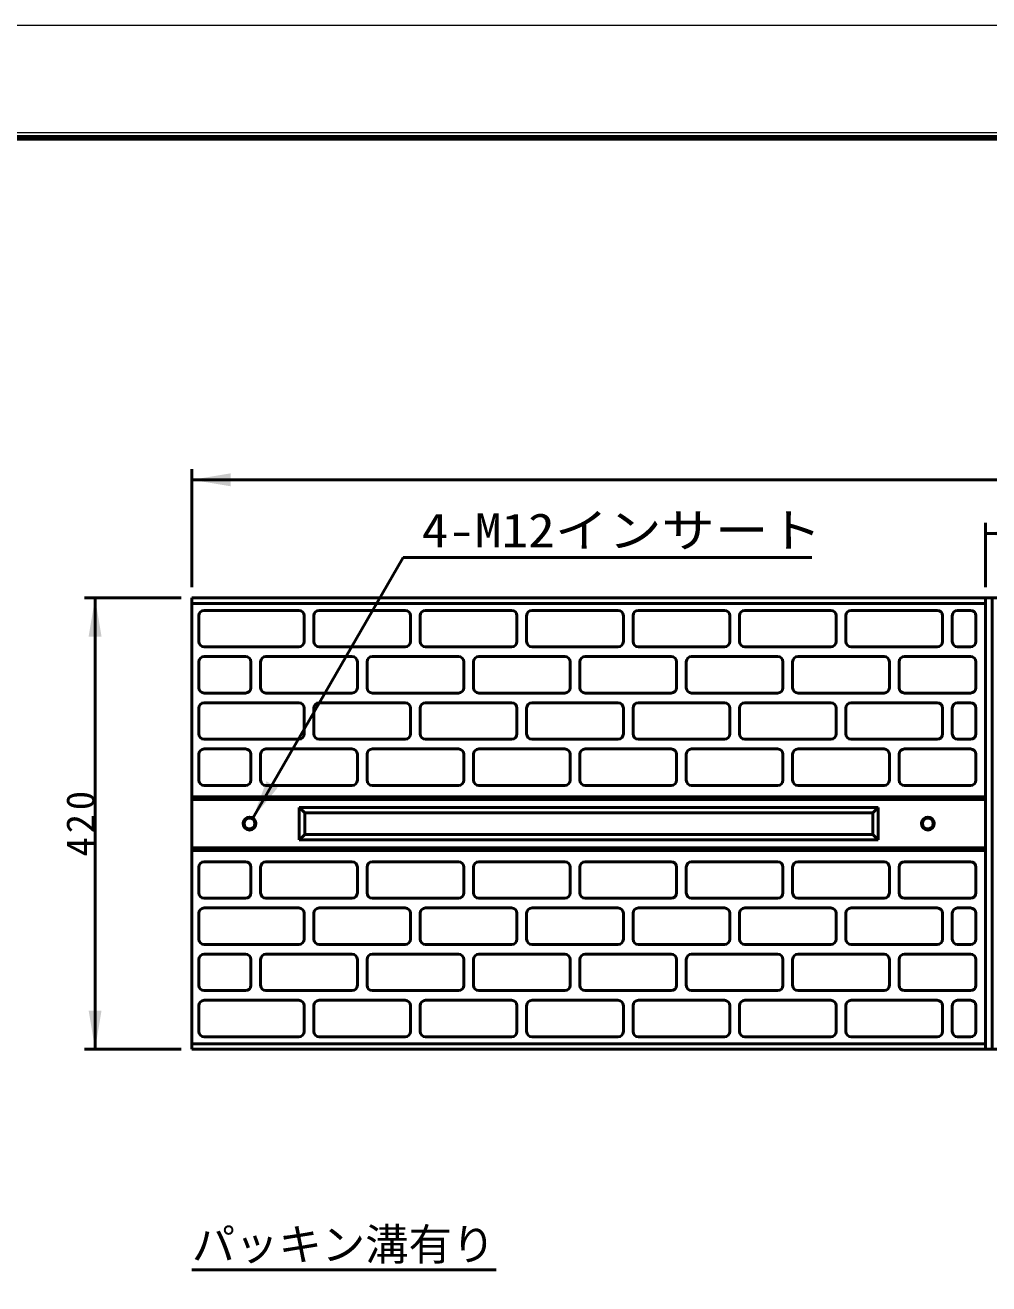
# Model space of a CAD drawing. Units: millimetres, scale not verified. Extents: x -2102 to 2102, y -1485 to 1485.
# Drawn here: x -323 to 573, y 313 to 1485 of the extents above; entities that cross this region are included whole.
import ezdxf
from ezdxf.enums import TextEntityAlignment as Align

# ---------------------------------------------------------------- set-up
doc = ezdxf.new("R2010")
doc.units = ezdxf.units.MM
doc.header["$LTSCALE"] = 5
doc.layers.add('0-0_V-nasSTD', color=7, linetype='Continuous', lineweight=35)
doc.layers.add('0-1_0', color=7, linetype='Continuous', lineweight=50)
doc.styles.add('ＭＳ ゴシック', font='')
doc.styles.get('ＭＳ ゴシック').set_extended_font_data('MS Gothic')

msp = doc.modelspace()

# ---------------------------------------------------------------- linework, layer by layer
at = {"layer": '0-0_V-nasSTD', "lineweight": 18}
for points in [[(-2102.5, -1485), (-2102.5, 1485), (2102.5, 1485), (2102.5, -1485)], [(-2002.5, -1385), (-2002.5, 1385), (2002.5, 1385), (2002.5, -1385)]]:
    msp.add_lwpolyline(points, close=True, dxfattribs=at)
at = {"layer": '0-0_V-nasSTD', "lineweight": 100}
msp.add_lwpolyline([(1997.5, -1380), (1997.5, 1380), (-1997.5, 1380)], dxfattribs=at)
at = {"layer": '0-0_V-nasSTD', "lineweight": 50}
for centre, radius in [((-114.724, 741.841), 6), ((-114.724, 741.841), 5), ((516.376, 741.841), 6), ((516.376, 741.841), 5)]:
    msp.add_circle(centre, radius, dxfattribs=at)
at = {"layer": '0-0_V-nasSTD'}
for points in [[(-168.424, 1061.841), (-132.424, 1055.841), (-132.424, 1067.841)], [(570.076, 1011.841), (606.076, 1005.841), (606.076, 1017.841)], [(-264.424, 915.841), (-258.424, 951.841), (-252.424, 915.841)], [(-111.724, 747.037), (-98.92, 781.214), (-88.528, 775.214)], [(-264.424, 567.841), (-258.424, 531.841), (-252.424, 567.841)]]:
    msp.add_solid(points, dxfattribs=at)
at = {"layer": '0-1_0'}
for p, q in [((-168.424, 961.841), (-168.424, 1071.841)), ((-168.424, 1061.841), (1831.576, 1061.841)), ((570.076, 1021.841), (570.076, 961.841)), ((570.076, 1011.841), (761.076, 1011.841)), ((-111.724, 747.037), (28.276, 989.524)), ((28.276, 989.524), (408.276, 989.524)), ((-178.424, 951.841), (-268.424, 951.841)), ((-258.424, 531.841), (-258.424, 951.841)), ((-168.424, 951.841), (-168.424, 531.841)), ((570.076, 951.841), (-168.424, 951.841)), ((570.076, 531.841), (570.076, 951.841)), ((570.076, 951.841), (1093.076, 951.841)), ((-168.424, 946.841), (570.076, 946.841)), ((-156.924, 940.341), (-68.924, 940.341)), ((-49.924, 940.341), (30.076, 940.341)), ((49.076, 940.341), (129.076, 940.341)), ((148.076, 940.341), (228.076, 940.341)), ((327.076, 940.341), (247.076, 940.341)), ((346.076, 940.341), (426.076, 940.341)), ((445.076, 940.341), (525.076, 940.341)), ((544.076, 940.341), (556.076, 940.341)), ((-161.924, 935.341), (-161.924, 911.341)), ((-63.924, 935.341), (-63.924, 911.341)), ((-54.924, 935.341), (-54.924, 911.341)), ((35.076, 935.341), (35.076, 911.341)), ((44.076, 935.341), (44.076, 911.341)), ((134.076, 935.341), (134.076, 911.341)), ((143.076, 935.341), (143.076, 911.341)), ((233.076, 935.341), (233.076, 911.341)), ((242.076, 935.341), (242.076, 911.341)), ((332.076, 911.341), (332.076, 935.341)), ((341.076, 935.341), (341.076, 911.341)), ((431.076, 935.341), (431.076, 911.341)), ((440.076, 935.341), (440.076, 911.341)), ((530.076, 935.341), (530.076, 911.341)), ((539.076, 935.341), (539.076, 911.341)), ((561.076, 935.341), (561.076, 911.341)), ((-156.924, 906.341), (-68.924, 906.341)), ((30.076, 906.341), (-49.924, 906.341)), ((49.076, 906.341), (129.076, 906.341)), ((228.076, 906.341), (148.076, 906.341)), ((247.076, 906.341), (327.076, 906.341)), ((346.076, 906.341), (426.076, 906.341)), ((445.076, 906.341), (525.076, 906.341)), ((544.076, 906.341), (556.076, 906.341)), ((-161.924, 868.341), (-161.924, 892.341)), ((-156.924, 897.341), (-118.424, 897.341)), ((-113.424, 892.341), (-113.424, 868.341)), ((-104.424, 868.341), (-104.424, 892.341)), ((-99.424, 897.341), (-19.424, 897.341)), ((-14.424, 892.341), (-14.424, 868.341)), ((-5.424, 868.341), (-5.424, 892.341)), ((79.576, 897.341), (-0.424, 897.341)), ((84.576, 868.341), (84.576, 892.341)), ((93.576, 868.341), (93.576, 892.341)), ((98.576, 897.341), (178.576, 897.341)), ((183.576, 892.341), (183.576, 868.341)), ((192.576, 868.341), (192.576, 892.341)), ((197.576, 897.341), (277.576, 897.341)), ((282.576, 892.341), (282.576, 868.341)), ((291.576, 892.341), (291.576, 868.341)), ((296.576, 897.341), (376.576, 897.341)), ((381.576, 892.341), (381.576, 868.341)), ((390.576, 868.341), (390.576, 892.341)), ((395.576, 897.341), (475.576, 897.341)), ((480.576, 892.341), (480.576, 868.341)), ((489.576, 868.341), (489.576, 892.341)), ((494.576, 897.341), (556.076, 897.341)), ((561.076, 892.341), (561.076, 868.341)), ((-118.424, 863.341), (-156.924, 863.341)), ((-99.424, 863.341), (-19.424, 863.341)), ((-0.424, 863.341), (79.576, 863.341)), ((98.576, 863.341), (178.576, 863.341)), ((197.576, 863.341), (277.576, 863.341)), ((296.576, 863.341), (376.576, 863.341)), ((395.576, 863.341), (475.576, 863.341)), ((494.576, 863.341), (556.076, 863.341)), ((-161.924, 849.341), (-161.924, 825.341)), ((-156.924, 854.341), (-68.924, 854.341)), ((-63.924, 849.341), (-63.924, 825.341)), ((-54.924, 849.341), (-54.924, 825.341)), ((-49.924, 854.341), (30.076, 854.341)), ((35.076, 849.341), (35.076, 825.341)), ((44.076, 849.341), (44.076, 825.341)), ((49.076, 854.341), (129.076, 854.341)), ((134.076, 849.341), (134.076, 825.341)), ((143.076, 849.341), (143.076, 825.341)), ((148.076, 854.341), (228.076, 854.341)), ((233.076, 849.341), (233.076, 825.341)), ((242.076, 849.341), (242.076, 825.341)), ((327.076, 854.341), (247.076, 854.341)), ((332.076, 825.341), (332.076, 849.341)), ((341.076, 849.341), (341.076, 825.341)), ((346.076, 854.341), (426.076, 854.341)), ((431.076, 849.341), (431.076, 825.341)), ((440.076, 849.341), (440.076, 825.341)), ((445.076, 854.341), (525.076, 854.341)), ((530.076, 849.341), (530.076, 825.341)), ((539.076, 849.341), (539.076, 825.341)), ((544.076, 854.341), (556.076, 854.341)), ((561.076, 849.341), (561.076, 825.341)), ((-156.924, 820.341), (-68.924, 820.341)), ((30.076, 820.341), (-49.924, 820.341)), ((49.076, 820.341), (129.076, 820.341)), ((228.076, 820.341), (148.076, 820.341)), ((247.076, 820.341), (327.076, 820.341)), ((346.076, 820.341), (426.076, 820.341)), ((445.076, 820.341), (525.076, 820.341)), ((544.076, 820.341), (556.076, 820.341)), ((-156.924, 811.341), (-118.424, 811.341)), ((-99.424, 811.341), (-19.424, 811.341)), ((79.576, 811.341), (-0.424, 811.341)), ((98.576, 811.341), (178.576, 811.341)), ((197.576, 811.341), (277.576, 811.341)), ((296.576, 811.341), (376.576, 811.341)), ((395.576, 811.341), (475.576, 811.341)), ((494.576, 811.341), (556.076, 811.341)), ((-161.924, 782.341), (-161.924, 806.341)), ((-113.424, 806.341), (-113.424, 782.341)), ((-104.424, 782.341), (-104.424, 806.341)), ((-14.424, 806.341), (-14.424, 782.341)), ((-5.424, 782.341), (-5.424, 806.341)), ((84.576, 782.341), (84.576, 806.341)), ((93.576, 782.341), (93.576, 806.341)), ((183.576, 806.341), (183.576, 782.341)), ((192.576, 782.341), (192.576, 806.341)), ((282.576, 806.341), (282.576, 782.341)), ((291.576, 806.341), (291.576, 782.341)), ((381.576, 806.341), (381.576, 782.341)), ((390.576, 782.341), (390.576, 806.341)), ((480.576, 806.341), (480.576, 782.341)), ((489.576, 782.341), (489.576, 806.341)), ((561.076, 806.341), (561.076, 782.341)), ((-118.424, 777.341), (-156.924, 777.341)), ((-99.424, 777.341), (-19.424, 777.341)), ((-0.424, 777.341), (79.576, 777.341)), ((98.576, 777.341), (178.576, 777.341)), ((197.576, 777.341), (277.576, 777.341)), ((296.576, 777.341), (376.576, 777.341)), ((395.576, 777.341), (475.576, 777.341)), ((494.576, 777.341), (556.076, 777.341)), ((570.076, 766.841), (-168.424, 766.841)), ((570.076, 764.341), (-168.424, 764.341)), ((470.076, 756.841), (-68.424, 756.841)), ((-68.424, 726.841), (-68.424, 756.841)), ((-63.424, 751.841), (-68.424, 756.841)), ((465.076, 751.841), (-63.424, 751.841)), ((-63.424, 731.841), (-63.424, 751.841)), ((465.076, 751.841), (470.076, 756.841)), ((465.076, 731.841), (465.076, 751.841)), ((470.076, 726.841), (470.076, 756.841)), ((-63.424, 731.841), (-68.424, 726.841)), ((470.076, 726.841), (-68.424, 726.841)), ((465.076, 731.841), (-63.424, 731.841)), ((465.076, 731.841), (470.076, 726.841)), ((570.076, 719.341), (-168.424, 719.341)), ((570.076, 716.841), (-168.424, 716.841)), ((-118.424, 706.341), (-156.924, 706.341)), ((-99.424, 706.341), (-19.424, 706.341)), ((-0.424, 706.341), (79.576, 706.341)), ((98.576, 706.341), (178.576, 706.341)), ((197.576, 706.341), (277.576, 706.341)), ((296.576, 706.341), (376.576, 706.341)), ((395.576, 706.341), (475.576, 706.341)), ((494.576, 706.341), (556.076, 706.341)), ((-161.924, 701.341), (-161.924, 677.341)), ((-113.424, 677.341), (-113.424, 701.341)), ((-104.424, 701.341), (-104.424, 677.341)), ((-14.424, 677.341), (-14.424, 701.341)), ((-5.424, 701.341), (-5.424, 677.341)), ((84.576, 701.341), (84.576, 677.341)), ((93.576, 701.341), (93.576, 677.341)), ((183.576, 677.341), (183.576, 701.341)), ((192.576, 701.341), (192.576, 677.341)), ((282.576, 677.341), (282.576, 701.341)), ((291.576, 677.341), (291.576, 701.341)), ((381.576, 677.341), (381.576, 701.341)), ((390.576, 701.341), (390.576, 677.341)), ((480.576, 677.341), (480.576, 701.341)), ((489.576, 701.341), (489.576, 677.341)), ((561.076, 677.341), (561.076, 701.341)), ((-156.924, 672.341), (-118.424, 672.341)), ((-99.424, 672.341), (-19.424, 672.341)), ((79.576, 672.341), (-0.424, 672.341)), ((98.576, 672.341), (178.576, 672.341)), ((197.576, 672.341), (277.576, 672.341)), ((296.576, 672.341), (376.576, 672.341)), ((395.576, 672.341), (475.576, 672.341)), ((494.576, 672.341), (556.076, 672.341)), ((-161.924, 634.341), (-161.924, 658.341)), ((-156.924, 663.341), (-68.924, 663.341)), ((-63.924, 634.341), (-63.924, 658.341)), ((-54.924, 634.341), (-54.924, 658.341)), ((30.076, 663.341), (-49.924, 663.341)), ((35.076, 634.341), (35.076, 658.341)), ((44.076, 634.341), (44.076, 658.341)), ((49.076, 663.341), (129.076, 663.341)), ((134.076, 634.341), (134.076, 658.341)), ((143.076, 634.341), (143.076, 658.341)), ((228.076, 663.341), (148.076, 663.341)), ((233.076, 634.341), (233.076, 658.341)), ((242.076, 634.341), (242.076, 658.341)), ((247.076, 663.341), (327.076, 663.341)), ((332.076, 658.341), (332.076, 634.341)), ((341.076, 634.341), (341.076, 658.341)), ((346.076, 663.341), (426.076, 663.341)), ((431.076, 634.341), (431.076, 658.341)), ((440.076, 634.341), (440.076, 658.341)), ((445.076, 663.341), (525.076, 663.341)), ((530.076, 634.341), (530.076, 658.341)), ((539.076, 634.341), (539.076, 658.341)), ((544.076, 663.341), (556.076, 663.341)), ((561.076, 634.341), (561.076, 658.341)), ((-156.924, 629.341), (-68.924, 629.341)), ((-49.924, 629.341), (30.076, 629.341)), ((49.076, 629.341), (129.076, 629.341)), ((148.076, 629.341), (228.076, 629.341)), ((327.076, 629.341), (247.076, 629.341)), ((346.076, 629.341), (426.076, 629.341)), ((445.076, 629.341), (525.076, 629.341)), ((544.076, 629.341), (556.076, 629.341)), ((-161.924, 615.341), (-161.924, 591.341)), ((-118.424, 620.341), (-156.924, 620.341)), ((-113.424, 591.341), (-113.424, 615.341)), ((-104.424, 615.341), (-104.424, 591.341)), ((-99.424, 620.341), (-19.424, 620.341)), ((-14.424, 591.341), (-14.424, 615.341)), ((-5.424, 615.341), (-5.424, 591.341)), ((-0.424, 620.341), (79.576, 620.341)), ((84.576, 615.341), (84.576, 591.341)), ((93.576, 615.341), (93.576, 591.341)), ((98.576, 620.341), (178.576, 620.341)), ((183.576, 591.341), (183.576, 615.341)), ((192.576, 615.341), (192.576, 591.341)), ((197.576, 620.341), (277.576, 620.341)), ((282.576, 591.341), (282.576, 615.341)), ((291.576, 591.341), (291.576, 615.341)), ((296.576, 620.341), (376.576, 620.341)), ((381.576, 591.341), (381.576, 615.341)), ((390.576, 615.341), (390.576, 591.341)), ((395.576, 620.341), (475.576, 620.341)), ((480.576, 591.341), (480.576, 615.341)), ((489.576, 615.341), (489.576, 591.341)), ((494.576, 620.341), (556.076, 620.341)), ((561.076, 591.341), (561.076, 615.341)), ((-156.924, 586.341), (-118.424, 586.341)), ((-99.424, 586.341), (-19.424, 586.341)), ((79.576, 586.341), (-0.424, 586.341)), ((98.576, 586.341), (178.576, 586.341)), ((197.576, 586.341), (277.576, 586.341)), ((296.576, 586.341), (376.576, 586.341)), ((395.576, 586.341), (475.576, 586.341)), ((494.576, 586.341), (556.076, 586.341)), ((-156.924, 577.341), (-68.924, 577.341)), ((30.076, 577.341), (-49.924, 577.341)), ((49.076, 577.341), (129.076, 577.341)), ((228.076, 577.341), (148.076, 577.341)), ((247.076, 577.341), (327.076, 577.341)), ((346.076, 577.341), (426.076, 577.341)), ((445.076, 577.341), (525.076, 577.341)), ((544.076, 577.341), (556.076, 577.341)), ((-161.924, 548.341), (-161.924, 572.341)), ((-63.924, 548.341), (-63.924, 572.341)), ((-54.924, 548.341), (-54.924, 572.341)), ((35.076, 548.341), (35.076, 572.341)), ((44.076, 548.341), (44.076, 572.341)), ((134.076, 548.341), (134.076, 572.341)), ((143.076, 548.341), (143.076, 572.341)), ((233.076, 548.341), (233.076, 572.341)), ((242.076, 548.341), (242.076, 572.341)), ((332.076, 572.341), (332.076, 548.341)), ((341.076, 548.341), (341.076, 572.341)), ((431.076, 548.341), (431.076, 572.341)), ((440.076, 548.341), (440.076, 572.341)), ((530.076, 548.341), (530.076, 572.341)), ((539.076, 548.341), (539.076, 572.341)), ((561.076, 548.341), (561.076, 572.341)), ((-156.924, 543.341), (-68.924, 543.341)), ((-49.924, 543.341), (30.076, 543.341)), ((49.076, 543.341), (129.076, 543.341)), ((148.076, 543.341), (228.076, 543.341)), ((327.076, 543.341), (247.076, 543.341)), ((346.076, 543.341), (426.076, 543.341)), ((445.076, 543.341), (525.076, 543.341)), ((544.076, 543.341), (556.076, 543.341)), ((-178.424, 531.841), (-268.424, 531.841)), ((-168.424, 536.841), (570.076, 536.841)), ((-168.424, 531.841), (570.076, 531.841)), ((576.076, 531.841), (570.076, 531.841)), ((1093.076, 531.841), (570.076, 531.841)), ((-168.424, 326.538), (114.783, 326.538))]:
    msp.add_line(p, q, dxfattribs=at)
msp.add_lwpolyline([(576.076, 531.841), (576.076, 951.841), (570.076, 951.841)], dxfattribs=at)
for centre, start, end in [((-156.924, 935.341), 90, 180), ((-68.924, 935.341), 0, 90), ((-49.924, 935.341), 90, 180), ((30.076, 935.341), 0, 90), ((49.076, 935.341), 90, 180), ((129.076, 935.341), 0, 90), ((148.076, 935.341), 90, 180), ((228.076, 935.341), 0, 90), ((247.076, 935.341), 90, 180), ((327.076, 935.341), 0, 90), ((346.076, 935.341), 90, 180), ((426.076, 935.341), 0, 90), ((445.076, 935.341), 90, 180), ((525.076, 935.341), 0, 90), ((544.076, 935.341), 90, 180), ((556.076, 935.341), 0, 90), ((-156.924, 911.341), 180, 270), ((-68.924, 911.341), 270, 0), ((-49.924, 911.341), 180, 270), ((30.076, 911.341), 270, 0), ((49.076, 911.341), 180, 270), ((129.076, 911.341), 270, 0), ((148.076, 911.341), 180, 270), ((228.076, 911.341), 270, 0), ((247.076, 911.341), 180, 270), ((327.076, 911.341), 270, 0), ((346.076, 911.341), 180, 270), ((426.076, 911.341), 270, 0), ((445.076, 911.341), 180, 270), ((525.076, 911.341), 270, 0), ((544.076, 911.341), 180, 270), ((556.076, 911.341), 270, 0), ((-156.924, 892.341), 90, 180), ((-118.424, 892.341), 0, 90), ((-99.424, 892.341), 90, 180), ((-19.424, 892.341), 0, 90), ((-0.424, 892.341), 90, 180), ((79.576, 892.341), 0, 90), ((98.576, 892.341), 90, 180), ((178.576, 892.341), 0, 90), ((197.576, 892.341), 90, 180), ((277.576, 892.341), 0, 90), ((296.576, 892.341), 90, 180), ((376.576, 892.341), 0, 90), ((395.576, 892.341), 90, 180), ((475.576, 892.341), 0, 90), ((494.576, 892.341), 90, 180), ((556.076, 892.341), 0, 90), ((-156.924, 868.341), 180, 270), ((-118.424, 868.341), 270, 0), ((-99.424, 868.341), 180, 270), ((-19.424, 868.341), 270, 0), ((-0.424, 868.341), 180, 270), ((79.576, 868.341), 270, 0), ((98.576, 868.341), 180, 270), ((178.576, 868.341), 270, 0), ((197.576, 868.341), 180, 270), ((277.576, 868.341), 270, 0), ((296.576, 868.341), 180, 270), ((376.576, 868.341), 270, 0), ((395.576, 868.341), 180, 270), ((475.576, 868.341), 270, 0), ((494.576, 868.341), 180, 270), ((556.076, 868.341), 270, 0), ((-156.924, 849.341), 90, 180), ((-68.924, 849.341), 0, 90), ((-49.924, 849.341), 90, 180), ((30.076, 849.341), 0, 90), ((49.076, 849.341), 90, 180), ((129.076, 849.341), 0, 90), ((148.076, 849.341), 90, 180), ((228.076, 849.341), 0, 90), ((247.076, 849.341), 90, 180), ((327.076, 849.341), 0, 90), ((346.076, 849.341), 90, 180), ((426.076, 849.341), 0, 90), ((445.076, 849.341), 90, 180), ((525.076, 849.341), 0, 90), ((544.076, 849.341), 90, 180), ((556.076, 849.341), 0, 90), ((-156.924, 825.341), 180, 270), ((-68.924, 825.341), 270, 0), ((-49.924, 825.341), 180, 270), ((30.076, 825.341), 270, 0), ((49.076, 825.341), 180, 270), ((129.076, 825.341), 270, 0), ((148.076, 825.341), 180, 270), ((228.076, 825.341), 270, 0), ((247.076, 825.341), 180, 270), ((327.076, 825.341), 270, 0), ((346.076, 825.341), 180, 270), ((426.076, 825.341), 270, 0), ((445.076, 825.341), 180, 270), ((525.076, 825.341), 270, 0), ((544.076, 825.341), 180, 270), ((556.076, 825.341), 270, 0), ((-156.924, 806.341), 90, 180), ((-118.424, 806.341), 0, 90), ((-99.424, 806.341), 90, 180), ((-19.424, 806.341), 0, 90), ((-0.424, 806.341), 90, 180), ((79.576, 806.341), 0, 90), ((98.576, 806.341), 90, 180), ((178.576, 806.341), 0, 90), ((197.576, 806.341), 90, 180), ((277.576, 806.341), 0, 90), ((296.576, 806.341), 90, 180), ((376.576, 806.341), 0, 90), ((395.576, 806.341), 90, 180), ((475.576, 806.341), 0, 90), ((494.576, 806.341), 90, 180), ((556.076, 806.341), 0, 90), ((-156.924, 782.341), 180, 270), ((-118.424, 782.341), 270, 0), ((-99.424, 782.341), 180, 270), ((-19.424, 782.341), 270, 0), ((-0.424, 782.341), 180, 270), ((79.576, 782.341), 270, 0), ((98.576, 782.341), 180, 270), ((178.576, 782.341), 270, 0), ((197.576, 782.341), 180, 270), ((277.576, 782.341), 270, 0), ((296.576, 782.341), 180, 270), ((376.576, 782.341), 270, 0), ((395.576, 782.341), 180, 270), ((475.576, 782.341), 270, 0), ((494.576, 782.341), 180, 270), ((556.076, 782.341), 270, 0), ((-156.924, 701.341), 90, 180), ((-118.424, 701.341), 0, 90), ((-99.424, 701.341), 90, 180), ((-19.424, 701.341), 0, 90), ((-0.424, 701.341), 90, 180), ((79.576, 701.341), 0, 90), ((98.576, 701.341), 90, 180), ((178.576, 701.341), 0, 90), ((197.576, 701.341), 90, 180), ((277.576, 701.341), 0, 90), ((296.576, 701.341), 90, 180), ((376.576, 701.341), 0, 90), ((395.576, 701.341), 90, 180), ((475.576, 701.341), 0, 90), ((494.576, 701.341), 90, 180), ((556.076, 701.341), 0, 90), ((-156.924, 677.341), 180, 270), ((-118.424, 677.341), 270, 0), ((-99.424, 677.341), 180, 270), ((-19.424, 677.341), 270, 0), ((-0.424, 677.341), 180, 270), ((79.576, 677.341), 270, 0), ((98.576, 677.341), 180, 270), ((178.576, 677.341), 270, 0), ((197.576, 677.341), 180, 270), ((277.576, 677.341), 270, 0), ((296.576, 677.341), 180, 270), ((376.576, 677.341), 270, 0), ((395.576, 677.341), 180, 270), ((475.576, 677.341), 270, 0), ((494.576, 677.341), 180, 270), ((556.076, 677.341), 270, 0), ((-156.924, 658.341), 90, 180), ((-68.924, 658.341), 0, 90), ((-49.924, 658.341), 90, 180), ((30.076, 658.341), 0, 90), ((49.076, 658.341), 90, 180), ((129.076, 658.341), 0, 90), ((148.076, 658.341), 90, 180), ((228.076, 658.341), 0, 90), ((247.076, 658.341), 90, 180), ((327.076, 658.341), 0, 90), ((346.076, 658.341), 90, 180), ((426.076, 658.341), 0, 90), ((445.076, 658.341), 90, 180), ((525.076, 658.341), 0, 90), ((544.076, 658.341), 90, 180), ((556.076, 658.341), 0, 90), ((-156.924, 634.341), 180, 270), ((-68.924, 634.341), 270, 0), ((-49.924, 634.341), 180, 270), ((30.076, 634.341), 270, 0), ((49.076, 634.341), 180, 270), ((129.076, 634.341), 270, 0), ((148.076, 634.341), 180, 270), ((228.076, 634.341), 270, 0), ((247.076, 634.341), 180, 270), ((327.076, 634.341), 270, 0), ((346.076, 634.341), 180, 270), ((426.076, 634.341), 270, 0), ((445.076, 634.341), 180, 270), ((525.076, 634.341), 270, 0), ((544.076, 634.341), 180, 270), ((556.076, 634.341), 270, 0), ((-156.924, 615.341), 90, 180), ((-118.424, 615.341), 0, 90), ((-99.424, 615.341), 90, 180), ((-19.424, 615.341), 0, 90), ((-0.424, 615.341), 90, 180), ((79.576, 615.341), 0, 90), ((98.576, 615.341), 90, 180), ((178.576, 615.341), 0, 90), ((197.576, 615.341), 90, 180), ((277.576, 615.341), 0, 90), ((296.576, 615.341), 90, 180), ((376.576, 615.341), 0, 90), ((395.576, 615.341), 90, 180), ((475.576, 615.341), 0, 90), ((494.576, 615.341), 90, 180), ((556.076, 615.341), 0, 90), ((-156.924, 591.341), 180, 270), ((-118.424, 591.341), 270, 0), ((-99.424, 591.341), 180, 270), ((-19.424, 591.341), 270, 0), ((-0.424, 591.341), 180, 270), ((79.576, 591.341), 270, 0), ((98.576, 591.341), 180, 270), ((178.576, 591.341), 270, 0), ((197.576, 591.341), 180, 270), ((277.576, 591.341), 270, 0), ((296.576, 591.341), 180, 270), ((376.576, 591.341), 270, 0), ((395.576, 591.341), 180, 270), ((475.576, 591.341), 270, 0), ((494.576, 591.341), 180, 270), ((556.076, 591.341), 270, 0), ((-156.924, 572.341), 90, 180), ((-68.924, 572.341), 0, 90), ((-49.924, 572.341), 90, 180), ((30.076, 572.341), 0, 90), ((49.076, 572.341), 90, 180), ((129.076, 572.341), 0, 90), ((148.076, 572.341), 90, 180), ((228.076, 572.341), 0, 90), ((247.076, 572.341), 90, 180), ((327.076, 572.341), 0, 90), ((346.076, 572.341), 90, 180), ((426.076, 572.341), 0, 90), ((445.076, 572.341), 90, 180), ((525.076, 572.341), 0, 90), ((544.076, 572.341), 90, 180), ((556.076, 572.341), 0, 90), ((-156.924, 548.341), 180, 270), ((-68.924, 548.341), 270, 0), ((-49.924, 548.341), 180, 270), ((30.076, 548.341), 270, 0), ((49.076, 548.341), 180, 270), ((129.076, 548.341), 270, 0), ((148.076, 548.341), 180, 270), ((228.076, 548.341), 270, 0), ((247.076, 548.341), 180, 270), ((327.076, 548.341), 270, 0), ((346.076, 548.341), 180, 270), ((426.076, 548.341), 270, 0), ((445.076, 548.341), 180, 270), ((525.076, 548.341), 270, 0), ((544.076, 548.341), 180, 270), ((556.076, 548.341), 270, 0)]:
    msp.add_arc(centre, 5, start, end, dxfattribs=at)

# ---------------------------------------------------------------- texts
at = {"layer": '0-0_V-nasSTD', "style": 'ＭＳ ゴシック', "width": 1.15}
msp.add_text('4-M12インサート', height=31.67, dxfattribs=at).set_placement((45.396, 989.524), align=Align.BOTTOM_LEFT)
at = {"layer": '0-0_V-nasSTD', "style": 'ＭＳ ゴシック'}
msp.add_text('パッキン溝有り', height=29.56, dxfattribs=at).set_placement((-168.424, 326.538), align=Align.BOTTOM_LEFT)
at = {"layer": '0-0_V-nasSTD', "insert": (-258.424, 711.241), "char_height": 26.39, "attachment_point": 7, "rotation": 90, "style": 'ＭＳ ゴシック'}
msp.add_mtext('\\T1.2;420', dxfattribs=at)

doc.saveas('drawing.dxf')
